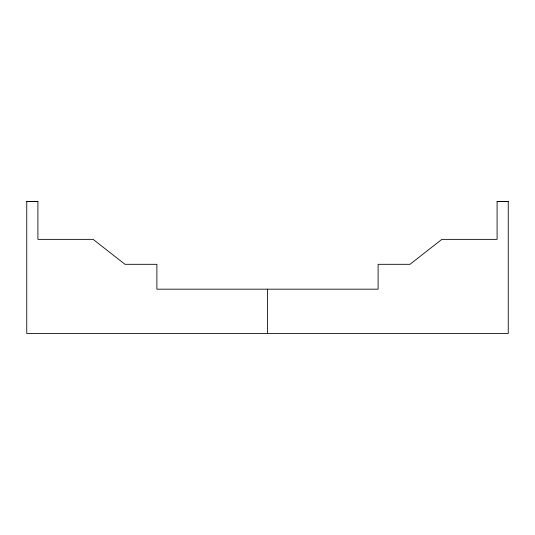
<?xml version="1.0" encoding="UTF-8"?>
<svg xmlns="http://www.w3.org/2000/svg" width="535" height="535" viewBox="0 0 535 535"><rect width="100%" height="100%" fill="white"/><g stroke="black" fill="none" stroke-linecap="round" stroke-linejoin="round"><path stroke-width="0.8" d="M37.905 201.514L26.75 201.514L26.75 333.486L508.25 333.486L508.25 201.514L497.095 201.514L497.095 239.366L441.863 239.366L409.991 264.31L378.111 264.31L378.111 289.174L156.889 289.174L156.889 264.31L125.009 264.31L93.137 239.366L37.905 239.366L37.905 201.514L26.75 201.514M508.25 201.514L497.095 201.514M267.5 289.174L267.5 333.486"/></g></svg>
